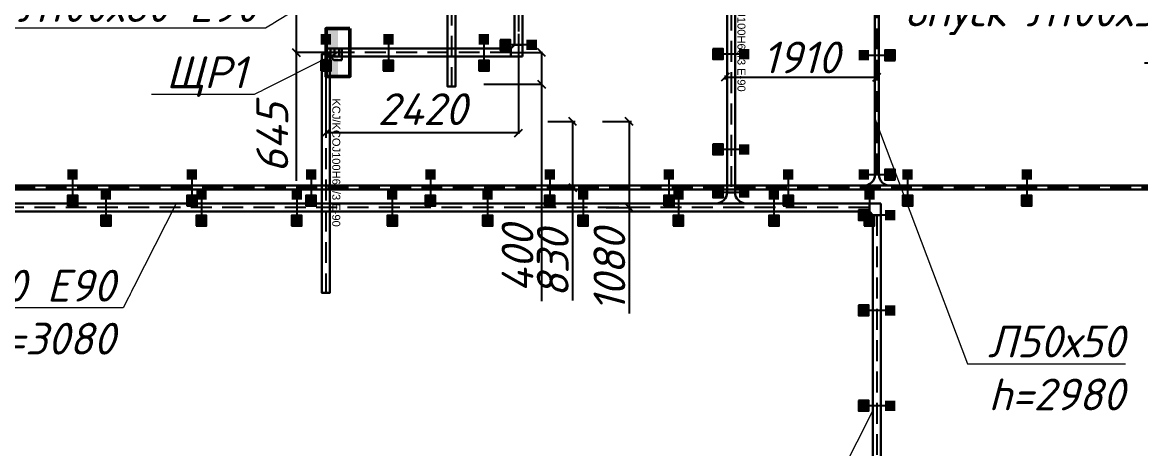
# Model space of a CAD drawing. Extents: x 221643 to 289394, y 86804 to 109436.
# Drawn here: x 228707 to 230113, y 90763 to 91299 of the extents above; entities that cross this region are included whole.
import ezdxf
from ezdxf import colors
from ezdxf.entities.mleader import LeaderData, LeaderLine
from ezdxf.math import Vec2, Vec3

# ---------------------------------------------------------------- set-up
doc = ezdxf.new("R2010")
doc.units = 0
doc.linetypes.add('DASHED2', pattern=[0.375, 0.25, -0.125])
doc.layers.get('Defpoints').update_dxf_attribs({"color": 140})
doc.layers.add('BAKS_opis', color=7, linetype='Continuous')
doc.layers.add("E_Прив'язки", color=24, linetype='Continuous')
for name, color, linetype, lineweight in [('E_Лотки', 5, 'Continuous', 30), ('E_Лотки_аварійні', 1, 'Continuous', 30), ('E_Позначення', 7, 'Continuous', 15), ('E_Щити', 1, 'Continuous', 50)]:
    doc.layers.add(name, color=color, linetype=linetype, lineweight=lineweight)
doc.layers.add('E_Лотки_опори_опуски', color=2, linetype='Continuous', plot=False)
doc.styles.add('GOST 2.304', font='isocpeui.ttf')
doc.styles.add('ROMANS', font='ROMANS')
doc.styles.get("Standard").update_dxf_attribs({"font": 'arial.ttf'})
doc.styles.add('ГОСТ 2.304', font='isocpeui.ttf')
doc.dimstyles.new('1to10', dxfattribs={"dimtxt": 40, "dimasz": 10, "dimexe": 3, "dimexo": 0, "dimgap": 5, "dimtad": 1, "dimdec": 0, "dimlfac": 10, "dimrnd": 5, "dimtxsty": 'GOST 2.304', "dimblk": 'OBLIQUE', "dimcen": 2.5, "dimadec": 0, "dimazin": 0, "dimtfac": 1, "dimtdec": 0, "dimtmove": 0, "dimatfit": 3, "dimfxl": 1, "dimarcsym": 0})
doc.dimstyles.new('ISO-25', dxfattribs={"dimtxt": 2.5, "dimasz": 2.5, "dimexe": 1.25, "dimexo": 0.625, "dimtad": 1, "dimtxsty": 'Standard', "dimcen": 2.5, "dimadec": 0, "dimazin": 0, "dimtfac": 1, "dimtmove": 0, "dimatfit": 3, "dimfxl": 1, "dimarcsym": 0})

# ---------------------------------------------------------------- blocks, each defined once
blk = doc.blocks.new('*U4')
at = {"lineweight": 40}
h = blk.add_hatch(color=0, dxfattribs=at)
h.dxf.hatch_style = 1
h.paths.add_polyline_path([(300, 150), (-300, 150), (-300, 0), (300, 0)])
at = {"color": 0}
blk.add_lwpolyline([(-300, 300), (300, 300), (300, 0), (-300, 0)], close=True, dxfattribs=at)
blk = doc.blocks.new('_None')
blk = doc.blocks.new('BAKS_97')
at = {"layer": 'BAKS_opis', "linetype": 'DASHED2', "ltscale": 105}
blk.add_line((0, 0), (-5.6, 0), dxfattribs=at)
at = {"layer": 'E_Лотки_аварійні'}
for points in [[(0, 5), (-5.6, 5), (-5.6, -5), (0, -5)], [(0, 5), (-5.6, 5), (-5.6, 5), (0, 5)], [(0, -5), (-5.6, -5), (-5.6, 5), (0, 5)], [(0, -5), (-5.6, -5), (-5.6, -5), (0, -5)]]:
    blk.add_3dface(points, dxfattribs=at)
at = {"flags": 1}
for tag, p in [('ATT_1', (-5.6, 0)), ('ATT_2', (-5.6, 0)), ('ATT_3', (-5.6, 0)), ('ATT_4', (-5.6, 0)), ('ATT_5', (-5.6, 0)), ('AN', (-5.6, 0)), ('TYP', (-5.6, 0)), ('NAME', (-5.6, 0)), ('P1X', (-5.6, 0)), ('P2X', (-5.6, 0)), ('P1Y', (-5.6, 0)), ('P2Y', (-5.6, 0)), ('LUSTRO', (-5.6, 0)), ('LENGTH', (9.5, 0)), ('ID', (9.5, -5))]:
    blk.add_attdef(tag, p, '', height=2.5, dxfattribs=at)
at = {"layer": 'BAKS_opis', "flags": 1}
blk.add_attdef('SYMBOL', (2, 8), '', height=10, rotation=0, dxfattribs=at)
blk = doc.blocks.new('A$C7FF703E6')
at = {"linetype": 'Continuous'}
for p, q in [((0, 145), (100, 145)), ((0, 145), (0, 0)), ((100, 145), (145, 100)), ((145, 100), (145, 0)), ((145, 0), (0, 0))]:
    blk.add_line(p, q, dxfattribs=at)
blk = doc.blocks.new('KK___100')
at = {"xscale": 0.1, "yscale": 0.1, "zscale": 0.1, "rotation": 270}
blk.add_blockref('A$C7FF703E6', (-5, 14.5), dxfattribs=at)
at = {"style": 'ROMANS', "flags": 9}
for tag, p in [('SYMBOL', (-1386.7, 2120.9)), ('ID', (-1386.4, 2120.9)), ('NAME', (-1386.1, 2120.9)), ('TYP', (-1385.8, 2120.9)), ('LENGTH', (-1385.4, 2120.9)), ('ATT_1', (-1385.1, 2120.9)), ('ATT_2', (-1384.8, 2120.9)), ('ATT_3', (-1384.4, 2120.9)), ('ATT_4', (-1384, 2120.9)), ('ATT_5', (-1383.7, 2120.9)), ('LUSTRO', (-1383.3, 2120.9)), ('P1', (-1383, 2120.9)), ('P2', (-1382.7, 2120.9)), ('AN', (-1382.4, 2120.9))]:
    blk.add_attdef(tag, p, '', height=0.3, rotation=90, dxfattribs=at)
blk = doc.blocks.new('A$C29AD5F3A')
at = {"linetype": 'Continuous'}
for p, q in [((0, 168), (100, 168)), ((0, 108), (0, 168)), ((100, 168), (100, 108)), ((100, 108), (0, 108)), ((0, 108), (0, 0)), ((100, 0), (100, 108)), ((0, 0), (100, 0))]:
    blk.add_line(p, q, dxfattribs=at)
blk = doc.blocks.new('LU___100H60')
at = {"xscale": 0.1, "yscale": 0.1, "zscale": 0.1}
blk.add_blockref('A$C29AD5F3A', (-5, 0), dxfattribs=at)
at = {"style": 'ROMANS', "flags": 9}
for tag, p in [('SYMBOL', (4.9, 15)), ('ID', (4.9, 14.7)), ('NAME', (4.9, 14.4)), ('TYP', (4.9, 14)), ('LENGTH', (4.9, 13.7)), ('ATT_1', (4.9, 13.4)), ('ATT_2', (4.9, 13)), ('ATT_3', (4.9, 12.7)), ('ATT_4', (4.9, 12.3)), ('ATT_5', (4.9, 11.9)), ('LUSTRO', (4.9, 11.6)), ('P1', (4.9, 11.2)), ('P2', (4.9, 10.9)), ('AN', (4.9, 10.6))]:
    blk.add_attdef(tag, p, '', height=0.3, dxfattribs=at)
blk = doc.blocks.new('BAKS_582')
at = {"layer": 'BAKS_opis', "linetype": 'DASHED2', "ltscale": 105}
blk.add_line((0, 0), (0, -300), dxfattribs=at)
at = {"layer": 'E_Лотки_опори_опуски'}
for points in [[(-5, 0), (-5, -300), (5, -300), (5, 0)], [(-5, 0), (-5, -300), (-5, -300), (-5, 0)], [(5, 0), (5, -300), (-5, -300), (-5, 0)], [(5, 0), (5, -300), (5, -300), (5, 0)]]:
    blk.add_3dface(points, dxfattribs=at)
at = {"flags": 1}
for tag, p in [('LENGTH', (0, 0)), ('ID', (5, 0)), ('ATT_1', (0, -300)), ('ATT_2', (0, -300)), ('ATT_3', (0, -300)), ('ATT_4', (0, -300)), ('ATT_5', (0, -300)), ('AN', (0, -300)), ('TYP', (0, -300)), ('NAME', (0, -300)), ('P1X', (0, -300)), ('P2X', (0, -300)), ('P1Y', (0, -300)), ('P2Y', (0, -300)), ('LUSTRO', (0, -300))]:
    blk.add_attdef(tag, p, '', height=2.5, dxfattribs=at)
at = {"layer": 'BAKS_opis'}
blk.add_attdef('SYMBOL', (8, -55.5), '', height=10, rotation=270, dxfattribs=at)
blk = doc.blocks.new('BAKS_720')
at = {"layer": 'BAKS_opis', "linetype": 'DASHED2', "ltscale": 105}
blk.add_line((0, 0), (0, -300), dxfattribs=at)
at = {"layer": 'E_Лотки_опори_опуски'}
for points in [[(-5, 0), (-5, -300), (5, -300), (5, 0)], [(-5, 0), (-5, -300), (-5, -300), (-5, 0)], [(5, 0), (5, -300), (-5, -300), (-5, 0)], [(5, 0), (5, -300), (5, -300), (5, 0)]]:
    blk.add_3dface(points, dxfattribs=at)
at = {"flags": 1}
for tag, p in [('LENGTH', (0, 0)), ('ID', (5, 0)), ('ATT_1', (0, -300)), ('ATT_2', (0, -300)), ('ATT_3', (0, -300)), ('ATT_4', (0, -300)), ('ATT_5', (0, -300)), ('AN', (0, -300)), ('TYP', (0, -300)), ('NAME', (0, -300)), ('P1X', (0, -300)), ('P2X', (0, -300)), ('P1Y', (0, -300)), ('P2Y', (0, -300)), ('LUSTRO', (0, -300))]:
    blk.add_attdef(tag, p, '', height=2.5, dxfattribs=at)
at = {"layer": 'BAKS_opis'}
blk.add_attdef('SYMBOL', (8, -96), '', height=10, rotation=270, dxfattribs=at)
blk = doc.blocks.new('BAKS_812')
at = {"layer": 'BAKS_opis', "linetype": 'DASHED2', "ltscale": 105}
blk.add_line((0, 0), (0, -200.6), dxfattribs=at)
at = {"layer": 'E_Лотки_аварійні'}
for points in [[(-5, 0), (-5, -200.6), (5, -200.6), (5, 0)], [(-5, 0), (-5, -200.6), (-5, -200.6), (-5, 0)], [(5, 0), (5, -200.6), (-5, -200.6), (-5, 0)], [(5, 0), (5, -200.6), (5, -200.6), (5, 0)]]:
    blk.add_3dface(points, dxfattribs=at)
at = {"flags": 1}
for tag, p in [('LENGTH', (0, 9.5)), ('ID', (5, 9.5)), ('ATT_2', (0, -210.1)), ('ATT_3', (0, -210.1)), ('ATT_1', (0, -210.1)), ('ATT_4', (0, -210.1)), ('ATT_5', (0, -210.1)), ('AN', (0, -210.1)), ('TYP', (0, -210.1)), ('P2X', (0, -210.1)), ('P2Y', (0, -210.1)), ('NAME', (0, -210.1)), ('P1X', (0, -210.1)), ('P1Y', (0, -210.1))]:
    blk.add_attdef(tag, p, '', height=2.5, dxfattribs=at)
at = {"layer": 'BAKS_opis', "flags": 1}
blk.add_attdef('SYMBOL', (8, -100.3), '', height=10, rotation=270, dxfattribs=at)
blk = doc.blocks.new('_Oblique')
at = {"color": 0, "linetype": 'ByBlock', "lineweight": -2}
blk.add_line((-0.5, -0.5), (0.5, 0.5), dxfattribs=at)
blk = doc.blocks.new('*D357')
at = {"layer": 'Defpoints', "color": 0, "transparency": 16777216}
for p in [(229588.7, 91480.7), (230278.8, 91480.7), (230118, 91248.2)]:
    blk.add_point(p, dxfattribs=at)
at = {"layer": "E_Прив'язки", "color": 0, "lineweight": -2, "transparency": 16777216}
for p, q in [((229588.7, 91480.7), (230280, 91480.7)), ((230278.8, 91248.2), (230278.8, 91480.7)), ((230118, 91248.2), (230280, 91248.2))]:
    blk.add_line(p, q, dxfattribs=at)
at = {"layer": "E_Прив'язки", "color": 0, "lineweight": -2, "transparency": 16777216, "xscale": 10, "yscale": 10, "zscale": 10}
for p, rotation in [((230278.8, 91480.7), 90), ((230278.8, 91248.2), 270)]:
    blk.add_blockref('_Oblique', p, dxfattribs=dict(at, rotation=rotation))
at = {"layer": "E_Прив'язки", "color": 0, "transparency": 16777216, "insert": (230248.8, 91364.5), "char_height": 40, "attachment_point": 5, "rotation": 90, "style": 'GOST 2.304', "bg_fill": 3, "box_fill_scale": 1.1, "bg_fill_color": 256, "bg_fill_true_color": 13158600, "bg_fill_transparency": 0}
blk.add_mtext('2325', dxfattribs=at)
blk = doc.blocks.new('*D359')
at = {"layer": 'Defpoints', "color": 0, "transparency": 16777216}
for p in [(229330.8, 91284.8), (229088.6, 91270.7), (229088.6, 91159.9)]:
    blk.add_point(p, dxfattribs=at)
at = {"layer": "E_Прив'язки", "color": 0, "lineweight": -2, "transparency": 16777216}
for p, q in [((229330.8, 91284.8), (229330.8, 91158.7)), ((229088.6, 91270.7), (229088.6, 91158.7)), ((229330.8, 91159.9), (229088.6, 91159.9))]:
    blk.add_line(p, q, dxfattribs=at)
at = {"layer": "E_Прив'язки", "color": 0, "lineweight": -2, "transparency": 16777216, "xscale": 10, "yscale": 10, "zscale": 10, "rotation": 180}
blk.add_blockref('_Oblique', (229088.6, 91159.9), dxfattribs=at)
at = {"layer": "E_Прив'язки", "color": 0, "lineweight": -2, "transparency": 16777216, "xscale": 10, "yscale": 10, "zscale": 10}
blk.add_blockref('_Oblique', (229330.8, 91159.9), dxfattribs=at)
at = {"layer": "E_Прив'язки", "color": 0, "transparency": 16777216, "insert": (229209.7, 91189.9), "char_height": 40, "attachment_point": 5, "style": 'GOST 2.304', "bg_fill": 3, "box_fill_scale": 1.1, "bg_fill_color": 256, "bg_fill_true_color": 13158600, "bg_fill_transparency": 0}
blk.add_mtext('2420', dxfattribs=at)
blk = doc.blocks.new('*D360')
at = {"layer": 'Defpoints', "color": 0, "transparency": 16777216}
for p in [(229321.3, 91261.2), (229287.3, 91221.2), (229359.6, 91221.2)]:
    blk.add_point(p, dxfattribs=at)
at = {"layer": "E_Прив'язки", "color": 0, "lineweight": -2, "transparency": 16777216}
for p, q in [((229321.3, 91261.2), (229360.8, 91261.2)), ((229359.6, 91261.2), (229359.6, 91221.2)), ((229287.3, 91221.2), (229360.8, 91221.2)), ((229359.6, 91221.2), (229359.6, 90948.2))]:
    blk.add_line(p, q, dxfattribs=at)
at = {"layer": "E_Прив'язки", "color": 0, "lineweight": -2, "transparency": 16777216, "xscale": 10, "yscale": 10, "zscale": 10}
for p, rotation in [((229359.6, 91261.2), 90), ((229359.6, 91221.2), 270)]:
    blk.add_blockref('_Oblique', p, dxfattribs=dict(at, rotation=rotation))
at = {"layer": "E_Прив'язки", "color": 0, "transparency": 16777216, "insert": (229329.6, 91001.7), "char_height": 40, "attachment_point": 5, "rotation": 90, "style": 'GOST 2.304', "bg_fill": 3, "box_fill_scale": 1.1, "bg_fill_color": 256, "bg_fill_true_color": 13158600, "bg_fill_transparency": 0}
blk.add_mtext('400', dxfattribs=at)
blk = doc.blocks.new('*D363')
at = {"layer": 'Defpoints', "color": 0, "transparency": 16777216}
for p in [(229109.6, 91325.5), (229051.2, 91261.2), (229109.6, 91261.2)]:
    blk.add_point(p, dxfattribs=at)
at = {"layer": "E_Прив'язки", "color": 0, "lineweight": -2, "transparency": 16777216}
for p, q in [((229109.6, 91325.5), (229049.9, 91325.5)), ((229051.2, 91325.5), (229051.2, 91261.2)), ((229109.6, 91261.2), (229049.9, 91261.2)), ((229051.2, 91261.2), (229051.2, 91099.7))]:
    blk.add_line(p, q, dxfattribs=at)
at = {"layer": "E_Прив'язки", "color": 0, "lineweight": -2, "transparency": 16777216, "xscale": 10, "yscale": 10, "zscale": 10}
for p, rotation in [((229051.2, 91325.5), 90), ((229051.2, 91261.2), 270)]:
    blk.add_blockref('_Oblique', p, dxfattribs=dict(at, rotation=rotation))
at = {"layer": "E_Прив'язки", "color": 0, "transparency": 16777216, "insert": (229021.2, 91153.9), "char_height": 40, "attachment_point": 5, "rotation": 90, "style": 'GOST 2.304', "bg_fill": 3, "box_fill_scale": 1.1, "bg_fill_color": 256, "bg_fill_true_color": 13158600, "bg_fill_transparency": 0}
blk.add_mtext('645', dxfattribs=at)
blk = doc.blocks.new('A$C3C5B6495')
at = {"linetype": 'Continuous'}
for p, q in [((0, 33), (0, 0)), ((14, 19), (14, 14))]:
    blk.add_line(p, q, dxfattribs=at)
for centre, start, end in [((14, 33), 180, 270), ((14, 0), 90, 180)]:
    blk.add_arc(centre, 14, start, end, dxfattribs=at)
blk = doc.blocks.new('TKD___50')
blk.add_blockref('A$C3C5B6495', (0, -16.5))
blk = doc.blocks.new('BAKS_1531')
at = {"layer": 'BAKS_opis', "linetype": 'DASHED2', "ltscale": 105}
blk.add_line((0, 0), (6090.5, 0, 0), dxfattribs=at)
at = {"layer": 'E_Лотки'}
for points in [[(0, -2.5), (6090.5, -2.5, 0), (6090.5, 2.5, 0), (0, 2.5)], [(0, 2.5), (6090.5, 2.5, 0), (6090.5, -2.5, 0), (0, -2.5)], [(0, 2.5), (6090.5, 2.5, 0), (6090.5, 2.5, 0), (0, 2.5)], [(0, -2.5), (6090.5, -2.5, 0), (6090.5, -2.5, 0), (0, -2.5)]]:
    blk.add_3dface(points, dxfattribs=at)
at = {"flags": 1}
for tag, p in [('ID', (0, 2.5)), ('LENGTH', (0, 0)), ('ATT_1', (6090.5, 0, 0)), ('ATT_2', (6090.5, 0, 0)), ('ATT_3', (6090.5, 0, 0)), ('ATT_4', (6090.5, 0, 0)), ('ATT_5', (6090.5, 0, 0)), ('AN', (6090.5, 0, 0)), ('TYP', (6090.5, 0, 0)), ('NAME', (6090.5, 0, 0)), ('P1X', (6090.5, 0, 0)), ('P2X', (6090.5, 0, 0)), ('P1Y', (6090.5, 0, 0)), ('P2Y', (6090.5, 0, 0)), ('LUSTRO', (6090.5, 0, 0))]:
    blk.add_attdef(tag, p, '', height=2.5, dxfattribs=at)
at = {"layer": 'BAKS_opis'}
blk.add_attdef('SYMBOL', (2982.2, 5.5), '', height=10, dxfattribs=at)
blk = doc.blocks.new('BAKS_1532')
at = {"layer": 'BAKS_opis', "linetype": 'DASHED2', "ltscale": 105}
blk.add_line((0, 0), (0, 650), dxfattribs=at)
at = {"layer": 'E_Лотки'}
for points in [[(2.5, 0), (2.5, 650), (-2.5, 650), (-2.5, 0)], [(-2.5, 0), (-2.5, 650), (2.5, 650), (2.5, 0)], [(-2.5, 0), (-2.5, 650), (-2.5, 650), (-2.5, 0)], [(2.5, 0), (2.5, 650), (2.5, 650), (2.5, 0)]]:
    blk.add_3dface(points, dxfattribs=at)
at = {"flags": 1}
for tag, p in [('ATT_1', (0, 650)), ('ATT_2', (0, 650)), ('ATT_3', (0, 650)), ('ATT_4', (0, 650)), ('ATT_5', (0, 650)), ('AN', (0, 650)), ('TYP', (0, 650)), ('NAME', (0, 650)), ('P1X', (0, 650)), ('P2X', (0, 650)), ('P1Y', (0, 650)), ('P2Y', (0, 650)), ('LUSTRO', (0, 650)), ('ID', (-2.5, 0)), ('LENGTH', (0, 0))]:
    blk.add_attdef(tag, p, '', height=2.5, dxfattribs=at)
at = {"layer": 'BAKS_opis'}
blk.add_attdef('SYMBOL', (-5.5, 262), '', height=10, rotation=90, dxfattribs=at)
blk = doc.blocks.new('A$C4863500E')
at = {"linetype": 'Continuous'}
for p, q in [((380, 140), (0, 140)), ((240, 0), (140, 0))]:
    blk.add_line(p, q, dxfattribs=at)
for centre, start, end in [((0, 0), 0, 90), ((380, 0), 90, 180)]:
    blk.add_arc(centre, 140, start, end, dxfattribs=at)
blk = doc.blocks.new('TKD___100')
at = {"xscale": 0.1, "yscale": 0.1, "zscale": 0.1}
blk.add_blockref('A$C4863500E', (-19, -14), dxfattribs=at)
at = {"style": 'ROMANS', "flags": 9}
for tag, p in [('SYMBOL', (4.9, 15)), ('ID', (4.9, 14.7)), ('NAME', (4.9, 14.4)), ('TYP', (4.9, 14)), ('LENGTH', (4.9, 13.7)), ('ATT_1', (4.9, 13.4)), ('ATT_2', (4.9, 13)), ('ATT_3', (4.9, 12.7)), ('ATT_4', (4.9, 12.3)), ('ATT_5', (4.9, 11.9)), ('LUSTRO', (4.9, 11.6)), ('P1', (4.9, 11.2)), ('P2', (4.9, 10.9)), ('AN', (4.9, 10.6))]:
    blk.add_attdef(tag, p, '', height=0.3, dxfattribs=at)
blk = doc.blocks.new('BAKS_1571')
at = {"layer": 'BAKS_opis', "linetype": 'DASHED2', "ltscale": 105}
blk.add_line((0, 0), (-5033.5, 0), dxfattribs=at)
at = {"layer": 'E_Лотки_аварійні'}
for points in [[(0, 5), (-5033.5, 5), (-5033.5, -5), (0, -5)], [(0, 5), (-5033.5, 5), (-5033.5, 5), (0, 5)], [(0, -5), (-5033.5, -5), (-5033.5, 5), (0, 5)], [(0, -5), (-5033.5, -5), (-5033.5, -5), (0, -5)]]:
    blk.add_3dface(points, dxfattribs=at)
at = {"flags": 1}
for tag, p in [('ATT_1', (-5033.5, 0)), ('ATT_2', (-5033.5, 0)), ('ATT_3', (-5033.5, 0)), ('ATT_4', (-5033.5, 0)), ('ATT_5', (-5033.5, 0)), ('AN', (-5033.5, 0)), ('TYP', (-5033.5, 0)), ('NAME', (-5033.5, 0)), ('P1X', (-5033.5, 0)), ('P2X', (-5033.5, 0)), ('P1Y', (-5033.5, 0)), ('P2Y', (-5033.5, 0)), ('LUSTRO', (-5033.5, 0)), ('LENGTH', (0, 0)), ('ID', (0, -5))]:
    blk.add_attdef(tag, p, '', height=2.5, dxfattribs=at)
at = {"layer": 'BAKS_opis'}
blk.add_attdef('SYMBOL', (-2588.8, 8), '', height=10, rotation=360, dxfattribs=at)
blk = doc.blocks.new('BAKS_1636')
at = {"layer": 'BAKS_opis', "linetype": 'DASHED2', "ltscale": 105}
blk.add_line((0, 0), (0, -1298.3), dxfattribs=at)
at = {"layer": 'E_Лотки_аварійні'}
for points in [[(-5, 0), (-5, -1298.3), (5, -1298.3), (5, 0)], [(-5, 0), (-5, -1298.3), (-5, -1298.3), (-5, 0)], [(5, 0), (5, -1298.3), (-5, -1298.3), (-5, 0)], [(5, 0), (5, -1298.3), (5, -1298.3), (5, 0)]]:
    blk.add_3dface(points, dxfattribs=at)
at = {"flags": 1}
for tag, p in [('LENGTH', (0, 0)), ('ID', (5, 0)), ('ATT_1', (0, -1298.3)), ('ATT_2', (0, -1298.3)), ('ATT_3', (0, -1298.3)), ('ATT_4', (0, -1298.3)), ('ATT_5', (0, -1298.3)), ('AN', (0, -1298.3)), ('TYP', (0, -1298.3)), ('NAME', (0, -1298.3)), ('P1X', (0, -1298.3)), ('P2X', (0, -1298.3)), ('P1Y', (0, -1298.3)), ('P2Y', (0, -1298.3)), ('LUSTRO', (0, -1298.3))]:
    blk.add_attdef(tag, p, '', height=2.5, dxfattribs=at)
at = {"layer": 'BAKS_opis'}
blk.add_attdef('SYMBOL', (8, -577.2), '', height=10, rotation=270, dxfattribs=at)
blk = doc.blocks.new('podpora_200')
for points in [[(-6.5, 10), (0, 10), (6.5, 10), (6.5, 23.1), (-6.5, 23.1)], [(-6.5, -23.1), (6.5, -23.1), (6.5, -10), (-6.5, -10)]]:
    blk.add_hatch(color=256).paths.add_polyline_path(points)
blk.add_line((0, 10), (0, -10))
blk.add_lwpolyline([(-6.5, -23.1), (6.5, -23.1), (6.5, -10), (-6.5, -10)], close=True)
at = {"style": 'ROMANS', "flags": 9}
for tag, p in [('SYMBOL', (3.3, 14.9)), ('TYP', (3.3, 13.9)), ('ID', (3.3, 14.5)), ('NAME', (3.3, 14.2)), ('ATT_1', (3.3, 13.2)), ('ATT_2', (3.3, 12.9)), ('ATT_3', (3.3, 12.5)), ('ATT_4', (3.3, 12.2)), ('ATT_5', (3.3, 11.8)), ('AN', (3.3, 10.8)), ('ELEM', (3.3, 10.5)), ('LENGTH', (3.3, 13.6)), ('P1', (3.3, 11.4)), ('P2', (3.3, 11.1))]:
    blk.add_attdef(tag, p, '', height=0.3, dxfattribs=at)
blk = doc.blocks.new('*D1575')
at = {"layer": 'Defpoints', "color": 0, "transparency": 16777216}
for p in [(229590.7, 91232.1), (229781.5, 91232.1), (229781.5, 91230)]:
    blk.add_point(p, dxfattribs=at)
at = {"layer": "E_Прив'язки", "color": 0, "lineweight": -2, "transparency": 16777216}
for p, q in [((229590.7, 91232.1), (229590.7, 91227)), ((229590.7, 91230), (229781.5, 91230)), ((229781.5, 91232.1), (229781.5, 91227))]:
    blk.add_line(p, q, dxfattribs=at)
at = {"layer": "E_Прив'язки", "color": 0, "lineweight": -2, "transparency": 16777216, "xscale": 10, "yscale": 10, "zscale": 10, "rotation": 180}
blk.add_blockref('_Oblique', (229590.7, 91230), dxfattribs=at)
at = {"layer": "E_Прив'язки", "color": 0, "lineweight": -2, "transparency": 16777216, "xscale": 10, "yscale": 10, "zscale": 10}
blk.add_blockref('_Oblique', (229781.5, 91230), dxfattribs=at)
at = {"layer": "E_Прив'язки", "color": 0, "transparency": 16777216, "insert": (229686.1, 91255), "char_height": 40, "attachment_point": 5, "style": 'GOST 2.304'}
blk.add_mtext('1910', dxfattribs=at)
blk = doc.blocks.new('*D1576')
at = {"layer": 'Defpoints', "color": 0, "transparency": 16777216}
for p in [(229367.8, 91174.2), (229367.8, 91091.2), (229398.9, 91091.2)]:
    blk.add_point(p, dxfattribs=at)
at = {"layer": "E_Прив'язки", "color": 0, "lineweight": -2, "transparency": 16777216}
for p, q in [((229367.8, 91174.2), (229401.9, 91174.2)), ((229398.9, 91174.2), (229398.9, 91091.2)), ((229367.8, 91091.2), (229401.9, 91091.2)), ((229398.9, 91091.2), (229398.9, 90949.1))]:
    blk.add_line(p, q, dxfattribs=at)
at = {"layer": "E_Прив'язки", "color": 0, "lineweight": -2, "transparency": 16777216, "xscale": 10, "yscale": 10, "zscale": 10}
for p, rotation in [((229398.9, 91174.2), 90), ((229398.9, 91091.2), 270)]:
    blk.add_blockref('_Oblique', p, dxfattribs=dict(at, rotation=rotation))
at = {"layer": "E_Прив'язки", "color": 0, "transparency": 16777216, "insert": (229373.9, 90995.7), "char_height": 40, "attachment_point": 5, "rotation": 90, "style": 'GOST 2.304'}
blk.add_mtext('830', dxfattribs=at)
blk = doc.blocks.new('*D1577')
at = {"layer": 'Defpoints', "color": 0, "transparency": 16777216}
for p in [(229436.4, 91174.2), (229441.1, 91066.2), (229470.1, 91066.2)]:
    blk.add_point(p, dxfattribs=at)
at = {"layer": "E_Прив'язки", "color": 0, "lineweight": -2, "transparency": 16777216}
for p, q in [((229436.4, 91174.2), (229473.1, 91174.2)), ((229470.1, 91174.2), (229470.1, 91066.2)), ((229441.1, 91066.2), (229473.1, 91066.2)), ((229470.1, 91066.2), (229470.1, 90932.9))]:
    blk.add_line(p, q, dxfattribs=at)
at = {"layer": "E_Прив'язки", "color": 0, "lineweight": -2, "transparency": 16777216, "xscale": 10, "yscale": 10, "zscale": 10}
for p, rotation in [((229470.1, 91174.2), 90), ((229470.1, 91066.2), 270)]:
    blk.add_blockref('_Oblique', p, dxfattribs=dict(at, rotation=rotation))
at = {"layer": "E_Прив'язки", "color": 0, "transparency": 16777216, "insert": (229445.1, 90987.1), "char_height": 40, "attachment_point": 5, "rotation": 90, "style": 'GOST 2.304'}
blk.add_mtext('1080', dxfattribs=at)
blk = doc.blocks.new('BAKS_1849')
at = {"layer": 'BAKS_opis', "linetype": 'DASHED2', "ltscale": 105}
blk.add_line((0, 0), (-232.6, 0), dxfattribs=at)
at = {"layer": 'E_Лотки_аварійні'}
for points in [[(0, 5), (-232.6, 5), (-232.6, -5), (0, -5)], [(0, 5), (-232.6, 5), (-232.6, 5), (0, 5)], [(0, -5), (-232.6, -5), (-232.6, 5), (0, 5)], [(0, -5), (-232.6, -5), (-232.6, -5), (0, -5)]]:
    blk.add_3dface(points, dxfattribs=at)
at = {"flags": 1}
for tag, p in [('ATT_1', (-232.6, 0)), ('ATT_2', (-232.6, 0)), ('ATT_3', (-232.6, 0)), ('ATT_4', (-232.6, 0)), ('ATT_5', (-232.6, 0)), ('AN', (-232.6, 0)), ('TYP', (-232.6, 0)), ('NAME', (-232.6, 0)), ('P1X', (-232.6, 0)), ('P2X', (-232.6, 0)), ('P1Y', (-232.6, 0)), ('P2Y', (-232.6, 0)), ('LUSTRO', (-232.6, 0)), ('LENGTH', (0, 0)), ('ID', (0, -5))]:
    blk.add_attdef(tag, p, '', height=2.5, dxfattribs=at)
at = {"layer": 'BAKS_opis', "flags": 1}
blk.add_attdef('SYMBOL', (-116.3, 8), '', height=10, rotation=0, dxfattribs=at)
blk = doc.blocks.new('BAKS_1851')
at = {"layer": 'BAKS_opis', "linetype": 'DASHED2', "ltscale": 105}
blk.add_line((0, 0), (0, -387.4), dxfattribs=at)
at = {"layer": 'E_Лотки_аварійні'}
for points in [[(-5, 0), (-5, -387.4), (5, -387.4), (5, 0)], [(-5, 0), (-5, -387.4), (-5, -387.4), (-5, 0)], [(5, 0), (5, -387.4), (-5, -387.4), (-5, 0)], [(5, 0), (5, -387.4), (5, -387.4), (5, 0)]]:
    blk.add_3dface(points, dxfattribs=at)
at = {"flags": 1}
for tag, p in [('LENGTH', (0, 0)), ('ID', (5, 0)), ('ATT_1', (0, -387.4)), ('ATT_2', (0, -387.4)), ('ATT_3', (0, -387.4)), ('ATT_4', (0, -387.4)), ('ATT_5', (0, -387.4)), ('AN', (0, -387.4)), ('TYP', (0, -387.4)), ('NAME', (0, -387.4)), ('P1X', (0, -387.4)), ('P2X', (0, -387.4)), ('P1Y', (0, -387.4)), ('P2Y', (0, -387.4)), ('LUSTRO', (0, -387.4))]:
    blk.add_attdef(tag, p, '', height=2.5, dxfattribs=at)
at = {"layer": 'BAKS_opis'}
blk.add_attdef('SYMBOL', (8, -99.2), '', height=10, rotation=270, dxfattribs=at)

msp = doc.modelspace()

# ---------------------------------------------------------------- block references
at = {"layer": 'E_Лотки', "rotation": 89.99999999999999}
msp.add_blockref('TKD___50', (229781.5036, 91093.6718), dxfattribs=at)
at = {"layer": 'E_Лотки_аварійні'}
for name, p in [('BAKS_812', (229330.7921, 91471.2436)), ('BAKS_97', (229094.2198, 91261.1718))]:
    msp.add_blockref(name, p, dxfattribs=at)
for name, p, rotation in [('KK___100', (229330.7921, 91270.6718), 180.0000000000037), ('LU___100H60', (229088.6233, 91261.0479), 270)]:
    msp.add_blockref(name, p, dxfattribs=dict(at, rotation=rotation))
at = {"layer": 'E_Лотки_аварійні', "xscale": -1}
for name, p, rotation in [('KK___100', (229103.7198, 91251.6718), 359.9999999999963), ('TKD___100', (229598.1664, 91071.1718), 180)]:
    msp.add_blockref(name, p, dxfattribs=dict(at, rotation=rotation))
msp.add_blockref('KK___100', (229781.5036, 91056.6718), dxfattribs=at)
at = {"layer": 'E_Лотки_аварійні'}
msp.add_blockref('BAKS_1636', (229781.5036, 91056.6718), dxfattribs=at).add_auto_attribs({'SYMBOL': 'KCJ/KCOJ100H60/3'})
at = {"layer": 'E_Лотки_опори_опуски'}
for name, p, values in [('BAKS_720', (229246.3899, 91518.4725), {'SYMBOL': 'KCJ100H50/3N'}), ('BAKS_582', (229088.6233, 91258.9218), {'SYMBOL': 'KCJ/KCOJ100H60/3 E-90'})]:
    msp.add_blockref(name, p, dxfattribs=at).add_auto_attribs(values)
for p, rotation in [((229598.1664, 91139.1718), 270), ((229781.5036, 91107.6718), 90), ((229598.1664, 91085.1718), 270), ((229781.5036, 91056.6718), 270), ((229781.5036, 90936.6718), 270), ((229781.5036, 90816.6718), 270)]:
    msp.add_blockref('podpora_200', p, dxfattribs=dict(at, rotation=rotation))
for p in [(228770.0036, 91091.1718), (228920.0036, 91091.1718), (229220.0036, 91091.1718), (229520.0036, 91091.1718), (229670.0036, 91091.1718), (229820.0036, 91091.1718), (229970.0036, 91091.1718), (228812.0036, 91066.1718), (228932.0036, 91066.1718), (229052.0036, 91066.1718), (229172.0036, 91066.1718), (229412.0036, 91066.1718), (229532.0036, 91066.1718), (229652.0036, 91066.1718), (229772.0036, 91066.1718)]:
    msp.add_blockref('podpora_200', p, dxfattribs=at)
at = {"layer": 'E_Щити', "color": 1, "xscale": 0.1, "yscale": 0.1, "zscale": 0.1, "rotation": 270}
msp.add_blockref('*U4', (229088.7198, 91261.1718), dxfattribs=at)

# ---------------------------------------------------------------- dimensions: what is measured, and where the dimension line sits
at = {"layer": "E_Прив'язки"}
dim = msp.add_linear_dim(base=(230278.7594, 91480.7436), p1=(230118.0036, 91248.1718), p2=(229588.6664, 91480.7436), angle=90, dimstyle='ISO-25', override={"dimtxt": 40, "dimasz": 10, "dimexo": 0, "dimgap": 10, "dimlfac": 10, "dimrnd": 5, "dimtxsty": 'GOST 2.304', "dimblk1": 'Oblique', "dimblk2": 'Oblique', "dimsah": 1, "dimfxl": 1.25, "dimtfill": 1}, dxfattribs=at)
dim.commit()
dim.dimension.update_dxf_attribs({"geometry": '*D357', "text_midpoint": (230248.7594, 91364.4577)})
dim = msp.add_linear_dim(base=(229470.0979, 91066.1718), p1=(229436.3868, 91174.1718), p2=(229441.0736, 91066.1718), angle=90, dimstyle='1to10', dxfattribs=at)
dim.commit()
dim.dimension.update_dxf_attribs({"geometry": '*D1577', "text_midpoint": (229470.0979, 90987.0823), "dimtype": 160})

# ---------------------------------------------------------------- next in the draw order: block references
at = {"layer": 'E_Лотки'}
msp.add_blockref('BAKS_1532', (229781.5036, 91107.6718), dxfattribs=at).add_auto_attribs({'SYMBOL': 'KGJ/KCJ50H50/3'})
at = {"layer": 'E_Лотки_опори_опуски'}
for p, rotation in [((229598.1664, 91259.1718), 270), ((229781.5036, 91257.6718), 90)]:
    msp.add_blockref('podpora_200', p, dxfattribs=dict(at, rotation=rotation))

# ---------------------------------------------------------------- next in the draw order: dimensions: what is measured, and where the dimension line sits
at = {"layer": "E_Прив'язки"}
dim = msp.add_linear_dim(base=(229088.6233, 91159.9222), p1=(229330.7921, 91284.7593), p2=(229088.6233, 91270.6718), dimstyle='ISO-25', override={"dimtxt": 40, "dimasz": 10, "dimexo": 0, "dimgap": 10, "dimlfac": 10, "dimrnd": 5, "dimtxsty": 'GOST 2.304', "dimblk1": 'Oblique', "dimblk2": 'Oblique', "dimsah": 1, "dimfxl": 1.25, "dimtfill": 1}, dxfattribs=at)
dim.commit()
dim.dimension.update_dxf_attribs({"geometry": '*D359', "text_midpoint": (229209.7077, 91189.9222)})

# ---------------------------------------------------------------- next in the draw order: leaders
at = {"layer": 'E_Позначення'}
ml = msp.add_multileader_mtext('Standard', dxfattribs=at)
ml.set_content('Л100х60 Е90\\Ph=3080', color=256, style='ГОСТ 2.304')
ml.set_leader_properties(color=256, linetype='ByLayer', lineweight=-1)
ml.set_arrow_properties(name='NONE')
ml.build(insert=Vec2(0, 0))
ml.multileader.update_dxf_attribs({"has_dogleg": 0, "text_left_attachment_type": 6, "text_right_attachment_type": 6, "dogleg_length": 0, "arrow_head_size": 0.1})
ctx = ml.context
ctx.base_point, ctx.char_height, ctx.arrow_head_size, ctx.landing_gap_size, ctx.plane_origin = Vec3(229363.6363, 90679.5157), 40, 0.1, 10, Vec3(231993.6213, 90515.5702)
ctx.left_attachment, ctx.right_attachment, ctx.text_align_type = 6, 6, 2
notes = []
notes.append((ctx, [(1, (1, 1, 0), (229709.6666, 90679.5157), (-1, 0), 0, [(0, [(229776.5036, 90810.8588)], 0, [])])]))
ctx.mtext.insert, ctx.mtext.alignment, ctx.mtext.flow_direction = Vec3(229699.6666, 90727.5157), 3, 5
ctx.mtext.has_bg_fill, ctx.mtext.bg_color, ctx.mtext.bg_scale_factor, ctx.mtext.bg_transparency, ctx.mtext.use_window_bg_color = 1, -1027028792, 1.5, 0, 1
for ctx, leaders in notes:
    for number, flags, end, landing, length, lines in leaders:
        leader = LeaderData()
        leader.index, (leader.has_last_leader_line, leader.has_dogleg_vector, leader.attachment_direction) = number, flags
        leader.last_leader_point, leader.dogleg_vector, leader.dogleg_length = Vec3(end), Vec3(landing), length
        for number, points, colour, breaks in lines:
            line = LeaderLine()
            line.index, line.vertices, line.color, line.breaks = number, Vec3.list(points), colors.encode_raw_color(colour), breaks
            leader.lines.append(line)
        ctx.leaders.append(leader)

# ---------------------------------------------------------------- next in the draw order: block references
at = {"layer": 'E_Лотки_опори_опуски'}
msp.add_blockref('podpora_200', (229167.2719, 91261.1718), dxfattribs=at)

# ---------------------------------------------------------------- next in the draw order: dimensions: what is measured, and where the dimension line sits
at = {"layer": "E_Прив'язки"}
for base, p1, p2, picture, middle in [((229051.167, 91261.1718), (229109.6171, 91325.541), (229109.6171, 91261.1718), '*D363', (229051.167, 91153.933)), ((229359.5699, 91221.1718), (229321.2921, 91261.1718), (229287.2719, 91221.1718), '*D360', (229359.5699, 91001.7028))]:
    dim = msp.add_linear_dim(base=base, p1=p1, p2=p2, angle=90, dimstyle='ISO-25', override={"dimtxt": 40, "dimasz": 10, "dimexo": 0, "dimgap": 10, "dimlfac": 10, "dimrnd": 5, "dimtxsty": 'GOST 2.304', "dimblk1": 'Oblique', "dimblk2": 'Oblique', "dimsah": 1, "dimfxl": 1.25, "dimtfill": 1}, dxfattribs=at)
    dim.commit()
    dim.dimension.update_dxf_attribs({"geometry": picture, "text_midpoint": middle, "dimtype": 160})

# ---------------------------------------------------------------- next in the draw order: leaders
at = {"layer": 'E_Позначення'}
ml = msp.add_multileader_mtext('Standard', dxfattribs=at)
ml.set_content('ЩКО2,\\Pопуск Л100х50', color=256, style='ГОСТ 2.304')
ml.set_leader_properties(color=256, linetype='ByLayer', lineweight=-1)
ml.set_arrow_properties(name='NONE')
ml.build(insert=Vec2(0, 0))
ml.multileader.update_dxf_attribs({"has_dogleg": 0, "text_left_attachment_type": 6, "text_right_attachment_type": 6, "dogleg_length": 0, "arrow_head_size": 0.1})
ctx = ml.context
ctx.base_point, ctx.char_height, ctx.arrow_head_size, ctx.landing_gap_size, ctx.plane_origin = Vec3(229807.13, 91348.6568), 40, 0.1, 10, Vec3(231655.7567, 91191.6858)
ctx.left_attachment, ctx.right_attachment = 6, 6
notes = []
notes.append((ctx, [(0, (1, 1, 0), (229807.13, 91348.6568), (1, 0), 0, [(0, [(229540.6664, 91547.5425)], 0, [])])]))
ctx.mtext.insert, ctx.mtext.flow_direction = Vec3(229817.13, 91400.6568), 5
ctx.mtext.has_bg_fill, ctx.mtext.bg_color, ctx.mtext.bg_scale_factor, ctx.mtext.bg_transparency, ctx.mtext.use_window_bg_color = 1, -1027028792, 1.5, 0, 1
for ctx, leaders in notes:
    for number, flags, end, landing, length, lines in leaders:
        leader = LeaderData()
        leader.index, (leader.has_last_leader_line, leader.has_dogleg_vector, leader.attachment_direction) = number, flags
        leader.last_leader_point, leader.dogleg_vector, leader.dogleg_length = Vec3(end), Vec3(landing), length
        for number, points, colour, breaks in lines:
            line = LeaderLine()
            line.index, line.vertices, line.color, line.breaks = number, Vec3.list(points), colors.encode_raw_color(colour), breaks
            leader.lines.append(line)
        ctx.leaders.append(leader)

# ---------------------------------------------------------------- next in the draw order: block references
at = {"layer": 'E_Лотки'}
msp.add_blockref('BAKS_1531', (224720.0036, 91091.1718), dxfattribs=at)
at = {"layer": 'E_Лотки_аварійні'}
msp.add_blockref('BAKS_1851', (229598.1664, 91472.6057), dxfattribs=at).add_auto_attribs({'SYMBOL': 'KCJ/KCOJ100H60/3 E-90'})
msp.add_blockref('BAKS_1571', (229772.0036, 91066.1718), dxfattribs=at)
at = {"layer": 'E_Лотки_опори_опуски'}
for p in [(229088.6233, 91261.1718), (229287.2719, 91261.1718), (229070.0036, 91091.1718), (229370.0036, 91091.1718), (229292.0036, 91066.1718)]:
    msp.add_blockref('podpora_200', p, dxfattribs=at)
at = {"layer": 'E_Лотки_опори_опуски', "rotation": 270}
msp.add_blockref('podpora_200', (229330.7921, 91270.6718), dxfattribs=at)

# ---------------------------------------------------------------- next in the draw order: dimensions: what is measured, and where the dimension line sits
at = {"layer": "E_Прив'язки"}
dim = msp.add_linear_dim(base=(229781.5036, 91229.9568), p1=(229590.6664, 91232.0587), p2=(229781.5036, 91232.0587), dimstyle='1to10', dxfattribs=at)
dim.commit()
dim.dimension.update_dxf_attribs({"geometry": '*D1575', "text_midpoint": (229686.085, 91254.9568)})
dim = msp.add_linear_dim(base=(229398.9386, 91091.1718), p1=(229367.805, 91174.1718), p2=(229367.805, 91091.1718), angle=90, dimstyle='1to10', dxfattribs=at)
dim.commit()
dim.dimension.update_dxf_attribs({"geometry": '*D1576', "text_midpoint": (229398.9386, 90995.7175), "dimtype": 160})

# ---------------------------------------------------------------- next in the draw order: leaders
at = {"layer": 'E_Позначення'}
ml = msp.add_multileader_mtext('Standard', dxfattribs=at)
ml.set_content('ЩР1', color=256, style='ГОСТ 2.304')
ml.set_leader_properties(color=256, linetype='ByLayer', lineweight=-1)
ml.set_arrow_properties(name='NONE')
ml.build(insert=Vec2(0, 0))
ml.multileader.update_dxf_attribs({"has_dogleg": 0, "text_left_attachment_type": 6, "text_right_attachment_type": 6, "dogleg_length": 0, "arrow_head_size": 0.1})
ctx = ml.context
ctx.base_point, ctx.char_height, ctx.arrow_head_size, ctx.landing_gap_size, ctx.plane_origin = Vec3(228874.2429, 91208.2425), 40, 0.1, 10, Vec3(223980.7131, 90936.2612)
ctx.left_attachment, ctx.right_attachment, ctx.text_align_type = 6, 6, 2
notes = []
notes.append((ctx, [(0, (1, 1, 0), (228998.4853, 91208.2425), (-1, 0), 0, [(0, [(229103.7198, 91261.1718)], 0, [])])]))
ctx.mtext.insert, ctx.mtext.alignment, ctx.mtext.flow_direction = Vec3(228988.4853, 91256.2425), 3, 5
ctx.mtext.has_bg_fill, ctx.mtext.bg_color, ctx.mtext.bg_scale_factor, ctx.mtext.bg_transparency, ctx.mtext.use_window_bg_color = 1, -1027028792, 1.5, 0, 1
ml = msp.add_multileader_mtext('Standard', dxfattribs=at)
ml.set_content('Л50х50\\Ph=2980', color=256, style='ГОСТ 2.304')
ml.set_leader_properties(color=256, linetype='ByLayer', lineweight=-1)
ml.set_arrow_properties(name='NONE')
ml.build(insert=Vec2(0, 0))
ml.multileader.update_dxf_attribs({"has_dogleg": 0, "text_left_attachment_type": 6, "text_right_attachment_type": 6, "dogleg_length": 0, "arrow_head_size": 0.1})
ctx = ml.context
ctx.base_point, ctx.char_height, ctx.arrow_head_size, ctx.landing_gap_size, ctx.plane_origin = Vec3(229895.3386, 90869.6453), 40, 0.1, 10, Vec3(232485.9, 91081.7864)
ctx.left_attachment, ctx.right_attachment, ctx.text_align_type = 6, 6, 2
notes.append((ctx, [(0, (1, 1, 0), (229895.3386, 90869.6453), (1, 0), 0, [(0, [(229779.0036, 91178.3446)], 0, [])])]))
ctx.mtext.insert, ctx.mtext.alignment, ctx.mtext.flow_direction = Vec3(230092.8841, 90917.6453), 3, 5
ctx.mtext.has_bg_fill, ctx.mtext.bg_color, ctx.mtext.bg_scale_factor, ctx.mtext.bg_transparency, ctx.mtext.use_window_bg_color = 1, -1027028792, 1.5, 0, 1
ml = msp.add_multileader_mtext('Standard', dxfattribs=at)
ml.set_content('Л100х60 Е90\\Ph=3080', color=256, style='ГОСТ 2.304')
ml.set_leader_properties(color=256, linetype='ByLayer', lineweight=-1)
ml.set_arrow_properties(name='NONE')
ml.build(insert=Vec2(0, 0))
ml.multileader.update_dxf_attribs({"has_dogleg": 0, "text_left_attachment_type": 6, "text_right_attachment_type": 6, "dogleg_length": 0, "arrow_head_size": 0.1})
ctx = ml.context
ctx.base_point, ctx.char_height, ctx.arrow_head_size, ctx.landing_gap_size, ctx.plane_origin = Vec3(228487.4701, 90939.8287), 40, 0.1, 10, Vec3(231117.4551, 90775.8831)
ctx.left_attachment, ctx.right_attachment, ctx.text_align_type = 6, 6, 2
notes.append((ctx, [(1, (1, 1, 0), (228833.5004, 90939.8287), (-1, 0), 0, [(0, [(228900.3373, 91071.1718)], 0, [])])]))
ctx.mtext.insert, ctx.mtext.alignment, ctx.mtext.flow_direction = Vec3(228823.5004, 90987.8287), 3, 5
ctx.mtext.has_bg_fill, ctx.mtext.bg_color, ctx.mtext.bg_scale_factor, ctx.mtext.bg_transparency, ctx.mtext.use_window_bg_color = 1, -1027028792, 1.5, 0, 1
for ctx, leaders in notes:
    for number, flags, end, landing, length, lines in leaders:
        leader = LeaderData()
        leader.index, (leader.has_last_leader_line, leader.has_dogleg_vector, leader.attachment_direction) = number, flags
        leader.last_leader_point, leader.dogleg_vector, leader.dogleg_length = Vec3(end), Vec3(landing), length
        for number, points, colour, breaks in lines:
            line = LeaderLine()
            line.index, line.vertices, line.color, line.breaks = number, Vec3.list(points), colors.encode_raw_color(colour), breaks
            leader.lines.append(line)
        ctx.leaders.append(leader)

# ---------------------------------------------------------------- next in the draw order: leaders
ml = msp.add_multileader_mtext('Standard', dxfattribs=at)
ml.set_content('Л100х60 Е90', color=256, style='ГОСТ 2.304')
ml.set_leader_properties(color=256, linetype='ByLayer', lineweight=-1)
ml.set_arrow_properties(name='NONE')
ml.build(insert=Vec2(0, 0))
ml.multileader.update_dxf_attribs({"has_dogleg": 0, "text_left_attachment_type": 6, "text_right_attachment_type": 6, "dogleg_length": 0, "arrow_head_size": 0.1})
ctx = ml.context
ctx.base_point, ctx.char_height, ctx.arrow_head_size, ctx.landing_gap_size, ctx.plane_origin = Vec3(228666.3947, 91291.6244), 40, 0.1, 10, Vec3(232255.0051, 91041.3377)
ctx.left_attachment, ctx.right_attachment, ctx.text_align_type = 6, 6, 2
notes = []
notes.append((ctx, [(1, (1, 1, 0), (229012.425, 91291.6244), (-1, 0), 0, [(1, [(229325.7921, 91346.2063), (229358.5716, 91503.9803)], 0, [])])]))
ctx.mtext.insert, ctx.mtext.alignment, ctx.mtext.flow_direction = Vec3(229002.425, 91339.6244), 3, 5
ctx.mtext.has_bg_fill, ctx.mtext.bg_color, ctx.mtext.bg_scale_factor, ctx.mtext.bg_transparency, ctx.mtext.use_window_bg_color = 1, -1027028792, 1.5, 0, 1
for ctx, leaders in notes:
    for number, flags, end, landing, length, lines in leaders:
        leader = LeaderData()
        leader.index, (leader.has_last_leader_line, leader.has_dogleg_vector, leader.attachment_direction) = number, flags
        leader.last_leader_point, leader.dogleg_vector, leader.dogleg_length = Vec3(end), Vec3(landing), length
        for number, points, colour, breaks in lines:
            line = LeaderLine()
            line.index, line.vertices, line.color, line.breaks = number, Vec3.list(points), colors.encode_raw_color(colour), breaks
            leader.lines.append(line)
        ctx.leaders.append(leader)

# ---------------------------------------------------------------- next in the draw order: block references
at = {"layer": 'E_Лотки_аварійні'}
msp.add_blockref('BAKS_1849', (229321.2921, 91261.1718), dxfattribs=at)

doc.saveas('drawing.dxf')
